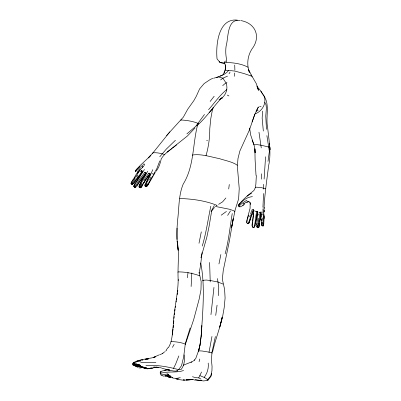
<?xml version="1.0" encoding="UTF-8"?>
<svg xmlns="http://www.w3.org/2000/svg" width="401" height="401" viewBox="0 0 401 401"><rect width="100%" height="100%" fill="white"/><g stroke="black" fill="none" stroke-linecap="round" stroke-linejoin="round"><path stroke-width="0.6" d="M178.214 280.545C177.332 267.392 179.683 254.209 177.187 241.101L178.164 250.254C176.4 239.061 176.731 227.688 178.024 216.465C179.082 205.598 178.921 194.315 183.207 184.089C194.295 166.26 192.51 144.43 197.628 124.731M258.74 215.091L258.745 213.933M176.981 239.407L177.021 228.119M262.434 224.324L262.525 221.943M262.49 220.485L262.555 217.878M262.444 225.091L262.439 225.603L263.442 225.778L263.748 223.232M135.292 183.152L134.014 185.192L133.814 186.129L134.23 186.46L135.032 186.565L139.969 178.796L144.756 172.425L145.949 172.666L145.809 173.879C142.992 177.884 140.104 182.315 139.107 187.122L140.23 187.858L141.172 187.518L141.994 186.074M263.868 212.645C264.224 196.911 266.715 181.357 268.61 165.738C271.477 153.007 268.891 140.295 267.647 127.583C265.277 116.912 270.665 103.789 263.036 94.781M222.625 75.127L224.766 71.779L224.094 73.077L225.342 69.002L225.673 64.902L225.292 69.794L225.512 65.473L224.359 62.842C227.723 63.298 226.565 60.07 226.274 57.749C225.638 53.909 225.562 49.975 226.114 46.11C228.51 38.115 226.866 18.381 239.898 20.501M256.344 175.613L255.868 184.224L255.201 187.964L253.873 190.545L246.971 196.084M263.547 193.488L262.946 207.342M191.843 272.896L191.122 286.55M178.189 279.497C178.084 295.091 173.648 310.269 173.212 325.863C172.23 333.141 172.48 341.111 168.46 347.552M261.076 211.954L260.61 212.084L260.595 212.746L261.166 216.826M252.189 225.487L252.555 222.314M258.445 221.738L258.73 218.179M263.527 189.127L263.708 184.275M265.567 156.741L264.109 179.082M162.816 375.597L161.032 375L160.29 373.722L160.871 373.221L160.966 371.386L164.605 370.404L169.011 369.933M261.372 222.385L261.467 224.911M218.309 295.677L218.756 287.572L217.487 278.54M251.958 225.437L253.587 213.217M145.949 172.666L145.909 173.417L143.373 177.483L139.062 185.909L139.107 187.122L139.743 187.327M201.167 336.018L200.009 344.94L198.57 351.05L200.009 344.94L201.167 336.018L201.808 325.692L201.207 335.993C202.635 311.692 205.372 287.031 200.726 262.926M260.991 215.041L260.219 219.999M173.433 325.462L173.182 327.843M173.583 323.687L173.828 320.725M174.024 318.359L174.174 316.579M253.653 212.104L253.788 210.56L253.131 209.863L248.525 222.796M262.545 111.067L262.159 118.285L263.342 131.087M252.815 221.427L253.788 210.56M264.159 218.525L264.219 215.773M142.33 172.119L142.42 171.222L141.718 170.51L140.375 171.969M210.961 314.68L213.964 287.372M260.81 213.598L260.71 212.309L260.099 212.234L258.49 226.535M211.352 373.271L210.991 376.364L208.049 380.108L203.793 380.95L198.585 380.359M264.284 211.823L264.379 211.006M174.39 314.765L174.605 312.945M174.826 311.126L175.042 309.311M175.262 307.492L175.407 306.279M202.054 252.59L200.545 265.487L199.107 273.292M260.856 212.56L259.312 225.578M228.71 189.026L229.287 184.445M172.265 335.015L173.031 329.036M187.342 277.773L188.044 272.454M215.718 315.457L217.071 305.131M177.212 294.61L177.468 292.76M177.638 291.522L177.803 290.289M259.668 221.437L259.783 220.61M234.234 76.355L234.73 72.977M257.111 226.204L257.262 225.207M132.18 184.345L131.623 184.31L131.137 183.713L131.267 182.846L134.646 177.232M268.008 161.403L269.367 151.403L266.891 135.593M258.429 222.52L257.653 226.986L258.62 227.578L259.156 226.47M176.084 301.983L176.28 300.755M176.475 299.527L176.671 298.299M208.986 352.459L211.974 336.424M232.244 213.482C230.004 226.966 228.725 240.62 225.136 253.858M135.187 187.282L134.45 187.327L133.934 186.57L134.14 185.432M256.665 224.921L257.462 219.347L257.422 211.763L257.467 215.808M212.781 107.959L210.796 118.531L209.763 128.841C209.833 137.959 208.5 147.022 205.984 155.773M252.164 226.45L253.101 227.527L254.119 227.327C256.835 222.635 255.823 216.635 257.653 211.648L256.485 211.833L254.971 223.041L254.134 226.239M259.733 223.417L259.091 226.665L258.62 227.578L257.828 227.753L256.72 226.755L257.106 222.991M252.149 76.947L252.114 76.501L250.66 75.834L244.174 73.604L234.836 71.082L227.953 70.345L225.131 70.646L224.861 71.087M198.996 243.282L201.307 231.833M218.946 263.988L220.871 254.515M247.617 218.781L248.53 215.091M210.811 206.224C208.004 219.527 206.189 233.041 202.244 246.104M254.861 148.626L255.126 152.831L254.891 149.157L253.983 144.796L257.322 144.681L260.795 145.167L268.705 147.012L269.933 147.708L270.043 149.738L269.673 146.19M132.952 363.993L133.152 363.095L132.806 363.266L133.423 363.426M198.57 351.055L200.034 344.72M212.55 352.178C215.026 340.274 219.858 329.01 222.194 317.066L219.733 327.136L222.445 317.537L224.184 307.702L225.091 298.058L224.595 289.342L222.334 279.241L223.267 270.404L229.327 241.327L233.202 218.751L231.588 227.442L235.212 209.638L238.615 198.946L239.237 188.585L237.347 166.255L237.988 158.53L239.868 151.002L249.462 129.889L254.76 114.3M215.397 336.529L211.934 352.454L211.482 360.454L212.059 366.539L211.934 370.704L210.991 375.667L207.723 379.516L208.049 380.108L206.896 379.927M257.683 212.314L255.362 223.898M133.137 363.572L133.363 362.639L134.094 362.359M264.058 211.126L264.329 210.084M199.081 361.672L199.798 358.97M142.42 171.222L137.804 178.986M250.815 217.823L249.076 222.916L248.54 223.552L247.367 223.372M255.171 225.046L254.119 227.327L253.562 226.996M200.906 257.878L206.781 237.412L209.111 226.229L211.813 210.069L214.375 205.407M251.673 210.405L250.625 213.964M250.77 218.034L253.688 209.898L252.961 209.959L251.973 209.367M152.781 169.653L149.297 177.803M190.144 327.973L185.347 343.441L183.673 356.92L181.508 365.672L178.61 369.652C167.989 366.72 156.971 364.805 145.919 365.426M253.422 210.274L253.612 209.683M249.678 216.896L250.344 214.881M148.53 183.317L147.573 185.402M159.763 160.921L156.781 168.796L153.067 175.102M247.257 219.547L246.871 222.72M185.347 344.449L193.753 319.351L199.172 299.066L200.971 289.803L201.167 281.612L199.061 272.294M252.199 214.004L251.397 215.928M131.137 183.713L131.207 182.64L133.082 179.553M262.886 225.833L263.417 217.938L262.931 208.846M252.109 121.949L254.81 114.465L258.414 106.927L256.419 110.576M177.919 272.229L178.134 271.888C185.462 271.903 192.826 273.231 199.678 275.813M198.41 351.171L195.768 358.439L194.184 360.334M135.297 170.941L135.899 171.823L135.297 170.941C139.759 165.207 145.819 160.57 150.916 155.227L148.28 157.944L153.162 152.58M250.57 218.69L249.091 222.665L248.54 223.552L248.044 223.337M248.034 67.253C242.154 63.944 233.768 62.621 226.63 62.536M178.861 355.887L175.538 364.354L173.468 368.394M147.738 171.157L139.819 186.064L139.468 186.956L139.638 187.703L141.172 187.518M234.665 211.964L234.816 211.432L233.507 210.66L229.472 209.257L215.247 206.405M144.972 185.874L145.934 186.565L144.972 185.874L144.871 185.102L149.834 174.891L150.24 173.282L148.881 173.177L148.089 173.949L143.839 180.565M146.861 182.821L145.869 184.901M145.142 185.462L146.205 185.663L146.701 186.465L147.117 186.014M145.914 183.387L149.362 176.049M147.297 183.773L146.205 185.663M149.784 175.212L150.099 174.515M192.45 376.724L195.658 377.667L198.741 377.862L201.558 371.983M155.287 172.37L147.819 185.272L146.701 186.465M148.596 179.327L147.152 182.159M247.723 223.648L246.831 222.906L246.675 221.131L250.094 208.204L250.129 202.65L250.54 204.475M145.533 179.823L143.648 182.841M135.358 171.026L136.45 169.523L139.774 166.631M142.024 183.533L140.215 187.006L140.576 187.583L148.956 174.646M134.676 184.325L139.322 176.505M149.473 179.663L150.746 177.322M152.606 175.934L147.112 185.603L145.593 186.275L145.593 185.573M141.608 186.931L143.448 183.452L147.643 177.227L149.292 175.072L150.385 174.806M152.525 173.959L152.926 173.237M172.43 347.381L174.144 344.364M238.695 204.926L238.259 205.658L238.184 205.362C242.104 200.746 246.199 196.064 251.617 193.232M135.804 182.255L136.29 181.422M134.079 178.029L136.23 174.28L138.37 171.633M136.38 182.4L144.46 169.463M262.033 225.608L261.688 225.462L262.886 226.019L263.577 225.432M133.127 180.495L140.756 169.152L143.212 166.661M135.327 184.35L134.23 186.46L134.45 187.327L135.954 187.142M149.327 182.139L149.784 181.402M228.996 73.814L230.099 72.025M228.57 70.376C225.823 74.606 220.57 75.854 216.174 77.624M227.623 215.427L230.505 210.876M199.878 375.617L204.194 377.416C207.297 373.366 208.851 368.108 208.194 363.03M132.28 182.049L131.413 183.633L131.623 184.31L132.801 184.29M170.986 341.802L171.267 341.612C175.944 341.642 181.543 342.479 185.367 344.148M137.954 177.919L138.561 177.001M139.974 175.638L140.641 174.661M135.383 178.711L132.059 183.723L130.957 183.357M137.824 175.252L136.566 177.021M145.533 174.24L140.034 181.242L136.721 186.455M196.58 126.024C206.294 117.543 213.382 106.711 222.094 97.358M156.2 171.172C158.966 167.598 160.285 163.177 161.257 158.826C164.896 152.776 171.277 149.317 176.56 144.911M145.613 184.144L144.871 185.102M147.347 177.347L148.044 176.425M138.465 171.773L137.112 173.528M141.718 170.51L142.149 171.889L137.423 177.523L133.107 183.618L132.395 184.199L132.059 183.723M166.53 349.602L168.149 347.492M210.129 101.468L214.204 96.22M204.49 114.45L195.663 126.43L186.866 133.909M159.748 156.806L166.3 149.112L175.443 140.26M211.051 211.788L214.545 207.392M138.931 170.871L139.448 170.225M137.242 178.796L140.034 175.427M137.272 178.746L133.443 183.803M142.721 167.001L143.478 166.084M208.53 109.709C214.56 102.957 219.653 95.127 226.871 89.553M225.913 197.949L222.645 201.803L218.58 204.36M165.578 351.256L166.721 349.918M169.854 131.829L152.38 153.598M166.595 135.558L183.357 117.122L187.728 109.207L193.894 100.566L196.33 96.19L199.608 88.902L204.179 83.538L210.5 79.338L212.796 78.38M209.147 112.721L213.538 107.714M139.057 171.006L139.613 170.39M195.046 127.954L187.483 135.919L172.36 147.994M142.836 164.971L136.225 170.956M140.38 168.731L138.465 170.405M238.911 204.56L239.723 203.718M142.175 167.312L142.851 166.646M241.948 203.392L239.006 206.164L238.184 205.362M160.966 371.386L160.22 372.083L160.29 373.722M246.785 202.756L247.497 202.104M222.66 85.659L224.971 83.664L226.986 82.561M193.367 360.99L194.66 359.908M133.363 362.639L134.611 362.148M225.552 60.972L224.139 62.34L224.5 62.937M220.605 79.929L222.886 78.195L227.522 76.11M167.037 152.179L171.703 148.676M162.6 353.366L164.741 351.777M242.68 205.282L243.487 204.685M221.172 215.212L226.45 211.427M247.793 202.014L249.096 201.573M164.204 154.666L164.605 154.555C161.122 153.282 156.245 152.415 153.212 152.806M247.051 200.114L242.47 202.951L243.347 203.748L244.59 204.044L243.512 205.172L240.294 206.886M190.976 362.409L192.931 361.351M142.29 359.908C146.535 358.113 151.518 358.624 155.834 356.684L153.217 357.502L159.397 354.77M165.718 375.827L166.906 375.211L168.956 375.201L168.27 374.965L167.513 373.978L161.032 375M137.112 171.944L138.129 171.518M254.926 113.939C262.033 111.498 266.921 103.418 264.094 96.045L260.886 91.217M164.666 370.444L165.949 369.797L168.56 369.607M219.913 76.22L221.984 75.228M134.591 362.725L133.829 363.296L136.641 361.632L140.786 361.055M160.044 354.654L162.966 353.346M142.621 367.181L140.4 367.647M237.317 165.247C232.52 161.758 225.222 160.595 219.297 158.601C210.58 156.916 201.452 153.708 192.57 154.986L192.691 155.217M262.886 226.019L263.442 225.778L263.668 225.096L264.099 217.828L263.883 213.643M142.27 359.451L138.891 360.77M219.016 99.839C225.136 97.067 228.62 89.513 226.099 83.047L222.851 78.17L218.345 76.927L213.522 78.265M136.716 363.07L134.25 364.193M191.823 361.817L183.247 365.231M243.873 203.643L247.943 201.312L249.011 201.733L250.044 202.826M149.212 368.579L151.242 367.792M255.973 111.172L258.144 110.38M220.62 98.811L222.294 98.235M133.944 364.143L134.616 364.604M160.871 373.221C168.25 371.025 176.179 373.075 183.593 370.519M141.042 366.449L139.373 366.9L136.861 366.805L137.528 367.266M252.429 196.615C246.605 197.127 241.623 201.167 238.485 205.838L239.237 206.836L240.089 206.816M156.59 367.211C152.255 367.912 147.563 369.902 143.267 367.983M177.553 378.183L180.335 377.652M178.455 378.845L176.425 378.92M145.257 359.376L148.465 358.83L145.122 359.266M171.182 377.241L168.345 377.346M171.042 377.246L169.117 377.276M147.117 359.05L148.305 358.875M212.214 353.231L211.934 352.845L209.036 352.143L202.184 351.01L198.505 350.8M149.337 368.519L152.42 368.063L147.488 368.79L144.195 368.303M136.926 366.158L137.764 366.053M135.718 365.958L134.977 366.048L136.064 366.414L141.789 366.735M165.463 375.827L169.087 375.712L170.45 376.098L169.939 375.953M174.33 378.173L172.741 378.128M137.373 364.925L136.455 365.015L137.413 365.08M216.35 205.813L217.111 205.437C205.648 200.695 192.3 198.861 179.713 198.515M166.881 375.226L165.688 375.341L164.355 376.053L162.941 376.068M172.821 377.592L171.728 377.461L172.636 377.707M137.037 361.065L138.325 360.95M258.409 227.262L258.886 227.222M261.783 225.643L262.234 225.608M177.743 379.01C182.896 381.171 188.58 379.577 193.929 379.526M170.435 376.424L167.372 376.494L168.46 376.915M135.192 365.1L133.067 365.06L132.596 364.058M192.756 379.617L186.049 379.927L190.285 379.757M265.512 188.851L261.733 187.713L256.605 187.162L255.437 187.387M133.373 364.97L132.686 364.795M178.61 369.652L181.026 369.567C184.405 365.527 184.946 359.908 184.124 354.875M138.049 364.113L135.463 364.86L134.325 364.704M257.121 227.001L257.653 226.986M135.373 365.567L139.353 365.657M143.047 367.321L140.52 367.978L138.841 367.902M155.939 362.494L145.884 362.389L140.641 362.75M223.126 284.093L217.908 281.988L210.179 280.5L206.405 280.043L202.726 280.294L203.282 280.855M145.383 186.204L146.285 186.39M237.382 20.115C218.154 17.945 215.733 45.283 217.041 58.887L220.139 62.601L224.735 63.283M158.495 367.226L153.613 367.126L157.398 367.376M134.551 364.394L133.192 364.163L133.092 363.401M174.686 378.424L176.981 378.554M140.215 187.006L139.002 186.736M177.954 379.256L176.921 379.191L175.879 378.589M170.786 376.684L166.245 376.644L165.222 376.298M194.019 379.937L201.608 380.684L195.262 379.632M183.437 379.937L184.49 380.023L183.417 379.922M248.254 223.222L248.76 223.267M176.796 370.709L177.919 370.81C174.405 371.717 170.661 370.379 167.212 369.602L169.914 370.193L161.849 368.308M142.911 360.058C139.994 359.752 136.997 360.765 134.435 362.173L133.949 363.015L134.16 363.872M256.665 211.593L257.462 211.959M259.557 106.34L261.146 106.556M135.297 364.985L138.485 364.629L140.711 365.597L140.751 366.003M206.63 140.596L207.553 140.721M156.19 367.115L161.483 367.902M142.851 367.191L146.47 367.752L141.237 366.639M224.841 63.328L220.139 62.601L219.167 61.483M140.205 366.138L133.568 365.562M133.979 364.995L136.921 365.035L139.312 365.597M137.879 365.11L139.573 365.506M133.718 364.584L133.192 364.163M137.708 364.444L139.152 364.845M169.407 375.892L171.377 376.469M240.705 20.536C255.477 23.073 261.352 36.732 251.978 48.977C247.477 55.869 246.54 64.716 249.417 72.401L248.354 69.208L251.868 75.989M167.513 373.978L168.851 374.429M258.886 212.164L259.923 212.56M224.595 63.132L224.359 62.842M254.54 210.806L256.485 211.833M227.257 95.072L228.966 95.974M198.741 377.862L201.051 379.161M204.194 377.416L207.723 379.516M139.347 364.664L140.711 365.597M141.483 366.313L142.861 367.266M257.828 227.753L256.72 226.755M252.715 227.106L253.101 227.527M141.122 171.016L141.929 172.029M135.032 186.565L135.468 187.127C138.896 182.776 141.533 177.628 145.463 173.633L144.756 172.425M239.006 206.164L239.322 206.58M256.725 86.02L260.78 91.037L262.605 94.16M250.82 74.847L251.387 75.799M252.214 76.606L256.445 83.884L258.5 90.365L257.171 87.102M148.881 173.177L149.463 174.285M264.82 102.41L265.998 104.696L266.404 108.039L265.768 116.11L266.47 129.343M180.986 120.34L180.831 119.939C186.816 120.32 193.327 121.267 198.726 123.663L198.535 124.069M249.592 127.974L250.645 134.886L253.783 144.33M252.134 140.094L253.973 144.836M133.814 186.129L133.934 186.57M143.969 164.064L144.195 165.282M261.257 147.939L258.981 132.23M261.277 214.896L261.061 212.72M264.159 207.392L264.294 208.395M143.909 163.638L144.099 165.247M262.043 213.748L262.184 214.946M260.931 214.64L261.442 224.861M261.432 220.991L261.297 219.302M269.517 144.601L269.387 143.443L269.502 144.54M269.647 145.758L269.908 148.074M252.179 225.432L252.274 226.67M256.033 175.528L255.086 159.598L254.891 149.157M234.715 65.022L234.886 70.205M209.618 262.434L210.224 281.958M261.968 211.908L261.983 212.715M261.698 173.763L261.713 179.177"/></g></svg>
